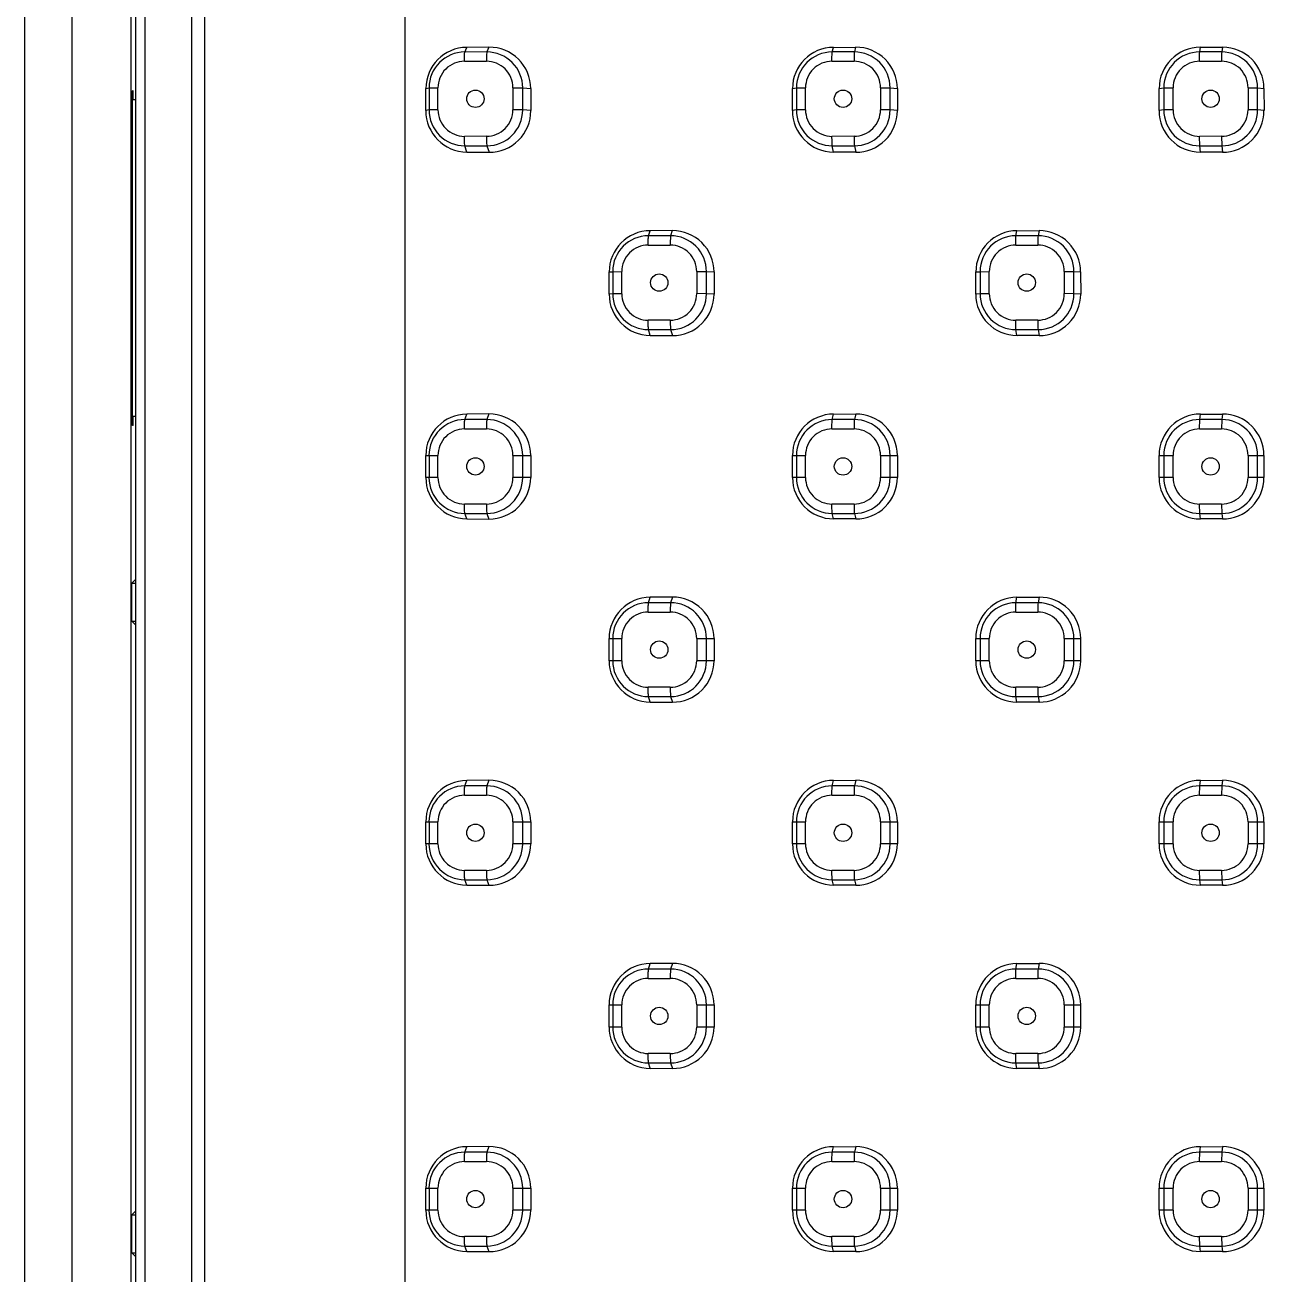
# Model space of a CAD drawing. Header units: inches. Extents: x -176 to 245, y -250 to 344.
# Drawn here: x -128.85 to -89.6, y 24.43 to 63.99 of the extents above; entities that cross this region are included whole.
import ezdxf

# ---------------------------------------------------------------- set-up
doc = ezdxf.new("R2010")
doc.units = ezdxf.units.IN
doc.header["$LTSCALE"] = 2.42
doc.header["$MEASUREMENT"] = 0
doc.layers.get('0').update_dxf_attribs({"linetype": 'CONTINUOUS'})

msp = doc.modelspace()

# ---------------------------------------------------------------- linework, layer by layer
at = {"color": 7, "linetype": 'Continuous'}
for p, q in [((-128.847, -21.396), (-128.847, 84.604)), ((-127.347, -21.396), (-127.347, 84.604)), ((-125.497, 84.604), (-125.497, -21.396)), ((-125.344, 84.604), (-125.344, -21.396)), ((-125.044, -21.396), (-125.044, 84.604)), ((-123.572, 84.604), (-123.572, -21.394)), ((-123.15, -21.394), (-123.15, 84.604)), ((-116.808, -21.338), (-116.808, 84.604)), ((-114.913, 63.129), (-114.851, 63.276)), ((-114.215, 63.13), (-114.913, 63.129)), ((-114.15, 63.281), (-114.851, 63.276)), ((-114.15, 63.281), (-114.215, 63.13)), ((-103.275, 63.13), (-103.233, 63.277)), ((-102.575, 63.13), (-103.275, 63.13)), ((-103.233, 63.277), (-102.533, 63.281)), ((-102.533, 63.281), (-102.575, 63.13)), ((-91.636, 63.13), (-91.615, 63.278)), ((-90.936, 63.13), (-91.636, 63.13)), ((-91.615, 63.278), (-90.915, 63.28)), ((-90.915, 63.28), (-90.936, 63.13)), ((-114.927, 62.837), (-114.228, 62.837)), ((-103.284, 62.837), (-102.584, 62.837)), ((-91.64, 62.837), (-90.941, 62.837)), ((-125.437, 51.304), (-125.437, 61.904)), ((-125.417, 61.904), (-125.437, 61.904)), ((-125.417, 61.622), (-125.417, 61.904)), ((-116.15, 61.272), (-116.149, 61.972)), ((-116.149, 61.972), (-116.048, 61.992)), ((-116.048, 61.992), (-115.765, 61.997)), ((-116.048, 61.992), (-116.048, 61.293)), ((-115.765, 61.297), (-115.765, 61.997)), ((-113.39, 61.999), (-113.39, 61.3)), ((-113.39, 61.999), (-113.08, 61.995)), ((-113.08, 61.295), (-113.08, 61.995)), ((-113.08, 61.995), (-112.825, 61.972)), ((-112.825, 61.972), (-112.823, 61.272)), ((-104.536, 61.272), (-104.534, 61.972)), ((-104.534, 61.972), (-104.41, 61.993)), ((-104.41, 61.993), (-104.41, 61.293)), ((-104.122, 61.298), (-104.122, 61.997)), ((-101.746, 61.999), (-101.746, 61.299)), ((-101.746, 61.999), (-101.44, 61.994)), ((-101.44, 61.295), (-101.44, 61.994)), ((-101.44, 61.994), (-101.213, 61.972)), ((-101.213, 61.972), (-101.211, 61.272)), ((-92.922, 61.272), (-92.92, 61.972)), ((-92.92, 61.972), (-92.772, 61.993)), ((-92.772, 61.993), (-92.772, 61.294)), ((-92.479, 61.298), (-92.479, 61.998)), ((-90.102, 61.998), (-90.102, 61.299)), ((-90.102, 61.998), (-89.8, 61.994)), ((-89.8, 61.295), (-89.8, 61.994)), ((-89.8, 61.994), (-89.6, 61.972)), ((-89.6, 61.972), (-89.598, 61.272)), ((-125.437, 61.622), (-125.344, 61.622)), ((-116.048, 61.293), (-116.15, 61.272)), ((-115.765, 61.297), (-116.048, 61.293)), ((-113.08, 61.295), (-113.39, 61.3)), ((-112.823, 61.272), (-113.08, 61.295)), ((-104.41, 61.293), (-104.536, 61.272)), ((-101.44, 61.295), (-101.746, 61.299)), ((-101.211, 61.272), (-101.44, 61.295)), ((-92.772, 61.294), (-92.922, 61.272)), ((-89.8, 61.295), (-90.102, 61.299)), ((-89.598, 61.272), (-89.8, 61.295)), ((-114.228, 60.46), (-114.927, 60.459)), ((-114.848, 59.96), (-114.913, 60.158)), ((-114.913, 60.158), (-114.215, 60.158)), ((-114.215, 60.158), (-114.147, 59.955)), ((-102.584, 60.46), (-103.284, 60.459)), ((-103.231, 59.959), (-103.275, 60.158)), ((-103.275, 60.158), (-102.575, 60.158)), ((-102.575, 60.158), (-102.531, 59.956)), ((-90.941, 60.46), (-91.64, 60.459)), ((-91.636, 60.158), (-91.64, 60.459)), ((-91.614, 59.958), (-91.636, 60.158)), ((-91.636, 60.158), (-90.936, 60.158)), ((-90.941, 60.46), (-90.936, 60.158)), ((-90.936, 60.158), (-90.914, 59.956)), ((-114.848, 59.96), (-114.147, 59.955)), ((-102.531, 59.956), (-103.231, 59.959)), ((-90.914, 59.956), (-91.614, 59.958)), ((-109.094, 57.31), (-109.041, 57.47)), ((-108.341, 57.474), (-109.041, 57.47)), ((-108.341, 57.474), (-108.395, 57.31)), ((-97.455, 57.31), (-97.423, 57.471)), ((-97.423, 57.471), (-96.723, 57.473)), ((-96.723, 57.473), (-96.756, 57.31)), ((-109.105, 57.015), (-108.406, 57.015)), ((-108.395, 57.31), (-109.094, 57.31)), ((-97.462, 57.015), (-96.763, 57.015)), ((-96.756, 57.31), (-97.455, 57.31)), ((-110.342, 56.163), (-110.229, 56.173)), ((-110.229, 56.173), (-109.944, 56.176)), ((-110.229, 56.173), (-110.229, 55.474)), ((-109.944, 55.476), (-109.944, 56.176)), ((-107.568, 56.177), (-107.568, 55.477)), ((-107.568, 56.177), (-107.26, 56.174)), ((-107.26, 55.475), (-107.26, 56.174)), ((-107.26, 56.174), (-107.019, 56.163)), ((-98.728, 56.163), (-98.591, 56.173)), ((-98.591, 56.173), (-98.301, 56.176)), ((-98.591, 56.173), (-98.591, 55.474)), ((-98.301, 55.476), (-98.301, 56.176)), ((-95.924, 56.176), (-95.924, 55.477)), ((-95.924, 56.176), (-95.62, 56.174)), ((-95.62, 55.475), (-95.62, 56.174)), ((-95.62, 56.174), (-95.406, 56.163)), ((-110.343, 55.463), (-110.342, 56.163)), ((-107.019, 56.163), (-107.018, 55.463)), ((-98.728, 55.463), (-98.728, 56.163)), ((-95.406, 56.163), (-95.405, 55.463)), ((-110.229, 55.474), (-110.343, 55.463)), ((-109.944, 55.476), (-110.229, 55.474)), ((-107.26, 55.475), (-107.568, 55.477)), ((-107.018, 55.463), (-107.26, 55.475)), ((-98.591, 55.474), (-98.728, 55.463)), ((-98.301, 55.476), (-98.591, 55.474)), ((-95.62, 55.475), (-95.924, 55.477)), ((-95.405, 55.463), (-95.62, 55.475)), ((-108.406, 54.637), (-109.105, 54.637)), ((-96.763, 54.637), (-97.462, 54.637)), ((-109.04, 54.153), (-109.094, 54.338)), ((-109.094, 54.338), (-108.395, 54.338)), ((-108.395, 54.338), (-108.34, 54.148)), ((-97.423, 54.152), (-97.455, 54.338)), ((-97.455, 54.338), (-96.756, 54.338)), ((-96.756, 54.338), (-96.723, 54.149)), ((-109.04, 54.153), (-108.34, 54.148)), ((-96.723, 54.149), (-97.423, 54.152)), ((-125.344, 51.587), (-125.437, 51.587)), ((-125.417, 51.304), (-125.417, 51.587)), ((-114.913, 51.49), (-114.849, 51.662)), ((-114.215, 51.49), (-114.913, 51.49)), ((-114.149, 51.667), (-114.849, 51.662)), ((-114.149, 51.667), (-114.215, 51.49)), ((-103.275, 51.49), (-103.232, 51.663)), ((-102.575, 51.49), (-103.275, 51.49)), ((-103.232, 51.663), (-102.532, 51.667)), ((-102.532, 51.667), (-102.575, 51.49)), ((-91.64, 51.193), (-91.636, 51.49)), ((-91.636, 51.49), (-91.614, 51.664)), ((-90.936, 51.49), (-91.636, 51.49)), ((-91.614, 51.664), (-90.914, 51.666)), ((-90.936, 51.49), (-90.941, 51.193)), ((-90.914, 51.666), (-90.936, 51.49)), ((-125.417, 51.304), (-125.437, 51.304)), ((-114.927, 51.193), (-114.228, 51.193)), ((-103.284, 51.193), (-102.584, 51.193)), ((-91.64, 51.193), (-90.941, 51.193)), ((-116.15, 49.654), (-116.15, 50.354)), ((-116.15, 50.354), (-115.765, 50.354)), ((-116.048, 50.354), (-116.048, 49.654)), ((-115.765, 49.654), (-115.765, 50.354)), ((-113.39, 50.354), (-113.39, 49.654)), ((-113.39, 50.354), (-112.824, 50.354)), ((-113.08, 49.654), (-113.08, 50.354)), ((-112.824, 50.354), (-112.824, 49.654)), ((-104.535, 49.654), (-104.535, 50.354)), ((-104.535, 50.354), (-104.122, 50.354)), ((-104.41, 50.354), (-104.41, 49.654)), ((-104.122, 49.654), (-104.122, 50.354)), ((-101.746, 50.354), (-101.746, 49.654)), ((-101.746, 50.354), (-101.212, 50.354)), ((-101.44, 49.654), (-101.44, 50.354)), ((-101.212, 50.354), (-101.212, 49.654)), ((-92.921, 49.654), (-92.921, 50.354)), ((-92.921, 50.354), (-92.479, 50.354)), ((-92.772, 50.354), (-92.772, 49.654)), ((-92.479, 49.654), (-92.479, 50.354)), ((-90.102, 50.354), (-90.102, 49.654)), ((-90.102, 50.354), (-89.599, 50.354)), ((-89.8, 49.654), (-89.8, 50.354)), ((-89.599, 50.354), (-89.599, 49.654)), ((-115.765, 49.654), (-116.15, 49.654)), ((-112.824, 49.654), (-113.39, 49.654)), ((-104.122, 49.654), (-104.535, 49.654)), ((-101.212, 49.654), (-101.746, 49.654)), ((-92.479, 49.654), (-92.921, 49.654)), ((-89.599, 49.654), (-90.102, 49.654)), ((-114.228, 48.815), (-114.927, 48.815)), ((-102.584, 48.815), (-103.284, 48.815)), ((-90.941, 48.815), (-91.64, 48.815)), ((-91.636, 48.518), (-91.64, 48.815)), ((-90.941, 48.815), (-90.936, 48.518)), ((-114.849, 48.346), (-114.913, 48.518)), ((-114.913, 48.518), (-114.215, 48.518)), ((-114.849, 48.346), (-114.149, 48.341)), ((-114.215, 48.518), (-114.149, 48.341)), ((-103.232, 48.345), (-103.275, 48.518)), ((-103.275, 48.518), (-102.575, 48.518)), ((-102.532, 48.342), (-103.232, 48.345)), ((-102.575, 48.518), (-102.532, 48.342)), ((-91.614, 48.345), (-91.636, 48.518)), ((-91.636, 48.518), (-90.936, 48.518)), ((-90.914, 48.343), (-91.614, 48.345)), ((-90.936, 48.518), (-90.914, 48.343)), ((-125.461, 46.304), (-125.344, 46.421)), ((-125.461, 45.104), (-125.461, 46.304)), ((-125.461, 46.304), (-125.344, 46.304)), ((-109.094, 45.69), (-109.041, 45.863)), ((-108.395, 45.69), (-109.094, 45.69)), ((-108.34, 45.867), (-109.041, 45.863)), ((-108.34, 45.867), (-108.395, 45.69)), ((-97.455, 45.69), (-97.423, 45.864)), ((-96.756, 45.69), (-97.455, 45.69)), ((-97.423, 45.864), (-96.723, 45.866)), ((-96.723, 45.866), (-96.756, 45.69)), ((-125.461, 45.104), (-125.344, 44.987)), ((-125.461, 45.104), (-125.344, 45.104)), ((-109.105, 45.393), (-108.406, 45.393)), ((-97.462, 45.393), (-96.763, 45.393)), ((-110.342, 43.854), (-110.342, 44.554)), ((-110.342, 44.554), (-109.944, 44.554)), ((-110.229, 44.554), (-110.229, 43.854)), ((-109.944, 43.854), (-109.944, 44.554)), ((-107.568, 44.554), (-107.568, 43.854)), ((-107.568, 44.554), (-107.018, 44.554)), ((-107.26, 43.854), (-107.26, 44.554)), ((-107.018, 44.554), (-107.018, 43.854)), ((-98.728, 43.854), (-98.728, 44.554)), ((-98.728, 44.554), (-98.301, 44.554)), ((-98.591, 44.554), (-98.591, 43.854)), ((-98.301, 43.854), (-98.301, 44.554)), ((-95.924, 44.554), (-95.924, 43.854)), ((-95.924, 44.554), (-95.406, 44.554)), ((-95.62, 43.854), (-95.62, 44.554)), ((-95.406, 44.554), (-95.406, 43.854)), ((-109.944, 43.854), (-110.342, 43.854)), ((-107.018, 43.854), (-107.568, 43.854)), ((-98.301, 43.854), (-98.728, 43.854)), ((-95.406, 43.854), (-95.924, 43.854)), ((-108.406, 43.015), (-109.105, 43.015)), ((-109.041, 42.546), (-109.094, 42.718)), ((-109.094, 42.718), (-108.395, 42.718)), ((-108.395, 42.718), (-108.34, 42.542)), ((-96.763, 43.015), (-97.462, 43.015)), ((-97.423, 42.545), (-97.455, 42.718)), ((-97.455, 42.718), (-96.756, 42.718)), ((-96.756, 42.718), (-96.723, 42.542)), ((-109.041, 42.546), (-108.34, 42.542)), ((-96.723, 42.542), (-97.423, 42.545)), ((-114.913, 39.89), (-114.849, 40.062)), ((-114.149, 40.067), (-114.849, 40.062)), ((-114.149, 40.067), (-114.215, 39.89)), ((-103.275, 39.89), (-103.232, 40.063)), ((-103.232, 40.063), (-102.532, 40.067)), ((-102.532, 40.067), (-102.575, 39.89)), ((-91.636, 39.89), (-91.614, 40.064)), ((-91.614, 40.064), (-90.914, 40.066)), ((-90.914, 40.066), (-90.936, 39.89)), ((-114.927, 39.593), (-114.228, 39.593)), ((-114.215, 39.89), (-114.913, 39.89)), ((-103.284, 39.593), (-102.584, 39.593)), ((-102.575, 39.89), (-103.275, 39.89)), ((-91.64, 39.593), (-91.636, 39.89)), ((-91.64, 39.593), (-90.941, 39.593)), ((-90.936, 39.89), (-91.636, 39.89)), ((-90.936, 39.89), (-90.941, 39.593)), ((-116.15, 38.054), (-116.15, 38.754)), ((-116.15, 38.754), (-115.765, 38.754)), ((-116.048, 38.754), (-116.048, 38.054)), ((-115.765, 38.054), (-115.765, 38.754)), ((-113.39, 38.754), (-113.39, 38.054)), ((-113.39, 38.754), (-112.824, 38.754)), ((-113.08, 38.054), (-113.08, 38.754)), ((-112.824, 38.754), (-112.824, 38.054)), ((-104.535, 38.054), (-104.535, 38.754)), ((-104.535, 38.754), (-104.122, 38.754)), ((-104.41, 38.754), (-104.41, 38.054)), ((-104.122, 38.054), (-104.122, 38.754)), ((-101.746, 38.754), (-101.746, 38.054)), ((-101.746, 38.754), (-101.212, 38.754)), ((-101.44, 38.054), (-101.44, 38.754)), ((-101.212, 38.754), (-101.212, 38.054)), ((-92.921, 38.054), (-92.921, 38.754)), ((-92.921, 38.754), (-92.479, 38.754)), ((-92.772, 38.754), (-92.772, 38.054)), ((-92.479, 38.054), (-92.479, 38.754)), ((-90.102, 38.754), (-90.102, 38.054)), ((-90.102, 38.754), (-89.599, 38.754)), ((-89.8, 38.054), (-89.8, 38.754)), ((-89.599, 38.754), (-89.599, 38.054)), ((-115.765, 38.054), (-116.15, 38.054)), ((-112.824, 38.054), (-113.39, 38.054)), ((-104.122, 38.054), (-104.535, 38.054)), ((-101.212, 38.054), (-101.746, 38.054)), ((-92.479, 38.054), (-92.921, 38.054)), ((-89.599, 38.054), (-90.102, 38.054)), ((-114.228, 37.215), (-114.927, 37.215)), ((-102.584, 37.215), (-103.284, 37.215)), ((-90.941, 37.215), (-91.64, 37.215)), ((-91.636, 36.918), (-91.64, 37.215)), ((-90.941, 37.215), (-90.936, 36.918)), ((-114.849, 36.746), (-114.913, 36.918)), ((-114.913, 36.918), (-114.215, 36.918)), ((-114.215, 36.918), (-114.149, 36.741)), ((-103.232, 36.745), (-103.275, 36.918)), ((-103.275, 36.918), (-102.575, 36.918)), ((-102.575, 36.918), (-102.532, 36.742)), ((-91.614, 36.745), (-91.636, 36.918)), ((-91.636, 36.918), (-90.936, 36.918)), ((-90.936, 36.918), (-90.914, 36.743)), ((-114.849, 36.746), (-114.149, 36.741)), ((-102.532, 36.742), (-103.232, 36.745)), ((-90.914, 36.743), (-91.614, 36.745)), ((-109.094, 34.09), (-109.041, 34.263)), ((-108.395, 34.09), (-109.094, 34.09)), ((-108.34, 34.267), (-109.041, 34.263)), ((-108.34, 34.267), (-108.395, 34.09)), ((-97.455, 34.09), (-97.423, 34.264)), ((-96.756, 34.09), (-97.455, 34.09)), ((-97.423, 34.264), (-96.723, 34.266)), ((-96.723, 34.266), (-96.756, 34.09)), ((-109.105, 33.793), (-108.406, 33.793)), ((-97.462, 33.793), (-96.763, 33.793)), ((-110.342, 32.254), (-110.342, 32.954)), ((-110.342, 32.954), (-109.944, 32.954)), ((-110.229, 32.954), (-110.229, 32.254)), ((-109.944, 32.254), (-109.944, 32.954)), ((-107.568, 32.954), (-107.568, 32.254)), ((-107.568, 32.954), (-107.018, 32.954)), ((-107.26, 32.254), (-107.26, 32.954)), ((-107.018, 32.954), (-107.018, 32.254)), ((-98.728, 32.254), (-98.728, 32.954)), ((-98.728, 32.954), (-98.301, 32.954)), ((-98.591, 32.954), (-98.591, 32.254)), ((-98.301, 32.254), (-98.301, 32.954)), ((-95.924, 32.954), (-95.924, 32.254)), ((-95.924, 32.954), (-95.406, 32.954)), ((-95.62, 32.254), (-95.62, 32.954)), ((-95.406, 32.954), (-95.406, 32.254)), ((-109.944, 32.254), (-110.342, 32.254)), ((-107.018, 32.254), (-107.568, 32.254)), ((-98.301, 32.254), (-98.728, 32.254)), ((-95.406, 32.254), (-95.924, 32.254)), ((-108.406, 31.415), (-109.105, 31.415)), ((-96.763, 31.415), (-97.462, 31.415)), ((-109.041, 30.946), (-109.094, 31.118)), ((-109.094, 31.118), (-108.395, 31.118)), ((-109.041, 30.946), (-108.34, 30.942)), ((-108.395, 31.118), (-108.34, 30.942)), ((-97.423, 30.945), (-97.455, 31.118)), ((-97.455, 31.118), (-96.756, 31.118)), ((-96.723, 30.942), (-97.423, 30.945)), ((-96.756, 31.118), (-96.723, 30.942)), ((-114.913, 28.29), (-114.849, 28.462)), ((-114.215, 28.29), (-114.913, 28.29)), ((-114.149, 28.467), (-114.849, 28.462)), ((-114.149, 28.467), (-114.215, 28.29)), ((-103.275, 28.29), (-103.232, 28.463)), ((-102.575, 28.29), (-103.275, 28.29)), ((-103.232, 28.463), (-102.532, 28.467)), ((-102.532, 28.467), (-102.575, 28.29)), ((-91.64, 27.993), (-91.636, 28.29)), ((-91.636, 28.29), (-91.614, 28.464)), ((-90.936, 28.29), (-91.636, 28.29)), ((-91.614, 28.464), (-90.914, 28.466)), ((-90.936, 28.29), (-90.941, 27.993)), ((-90.914, 28.466), (-90.936, 28.29)), ((-114.927, 27.993), (-114.228, 27.993)), ((-103.284, 27.993), (-102.584, 27.993)), ((-91.64, 27.993), (-90.941, 27.993)), ((-116.15, 26.454), (-116.15, 27.154)), ((-116.15, 27.154), (-115.765, 27.154)), ((-116.048, 27.154), (-116.048, 26.454)), ((-115.765, 26.454), (-115.765, 27.154)), ((-113.39, 27.154), (-113.39, 26.454)), ((-113.39, 27.154), (-112.824, 27.154)), ((-113.08, 26.454), (-113.08, 27.154)), ((-112.824, 27.154), (-112.824, 26.454)), ((-104.535, 26.454), (-104.535, 27.154)), ((-104.535, 27.154), (-104.122, 27.154)), ((-104.41, 27.154), (-104.41, 26.454)), ((-104.122, 26.454), (-104.122, 27.154)), ((-101.746, 27.154), (-101.746, 26.454)), ((-101.746, 27.154), (-101.212, 27.154)), ((-101.44, 26.454), (-101.44, 27.154)), ((-101.212, 27.154), (-101.212, 26.454)), ((-92.921, 26.454), (-92.921, 27.154)), ((-92.921, 27.154), (-92.479, 27.154)), ((-92.772, 27.154), (-92.772, 26.454)), ((-92.479, 26.454), (-92.479, 27.154)), ((-90.102, 27.154), (-90.102, 26.454)), ((-90.102, 27.154), (-89.599, 27.154)), ((-89.8, 26.454), (-89.8, 27.154)), ((-89.599, 27.154), (-89.599, 26.454)), ((-125.461, 26.304), (-125.344, 26.421)), ((-125.461, 25.104), (-125.461, 26.304)), ((-125.461, 26.304), (-125.344, 26.304)), ((-115.765, 26.454), (-116.15, 26.454)), ((-112.824, 26.454), (-113.39, 26.454)), ((-104.122, 26.454), (-104.535, 26.454)), ((-101.212, 26.454), (-101.746, 26.454)), ((-92.479, 26.454), (-92.921, 26.454)), ((-89.599, 26.454), (-90.102, 26.454)), ((-114.228, 25.615), (-114.927, 25.615)), ((-114.849, 25.146), (-114.913, 25.318)), ((-114.913, 25.318), (-114.215, 25.318)), ((-114.215, 25.318), (-114.149, 25.141)), ((-102.584, 25.615), (-103.284, 25.615)), ((-103.232, 25.145), (-103.275, 25.318)), ((-103.275, 25.318), (-102.575, 25.318)), ((-102.575, 25.318), (-102.532, 25.142)), ((-90.941, 25.615), (-91.64, 25.615)), ((-91.636, 25.318), (-91.64, 25.615)), ((-91.614, 25.145), (-91.636, 25.318)), ((-91.636, 25.318), (-90.936, 25.318)), ((-90.941, 25.615), (-90.936, 25.318)), ((-90.936, 25.318), (-90.914, 25.143)), ((-125.461, 25.104), (-125.344, 24.987)), ((-125.461, 25.104), (-125.344, 25.104)), ((-114.849, 25.146), (-114.149, 25.141)), ((-102.532, 25.142), (-103.232, 25.145)), ((-90.914, 25.143), (-91.614, 25.145))]:
    msp.add_line(p, q, dxfattribs=at)
for centre in [(-102.934, 61.648), (-91.29, 61.648), (-108.756, 55.826), (-97.112, 55.826), (-114.578, 50.005), (-102.934, 50.004), (-91.29, 50.004), (-108.756, 44.204), (-97.112, 44.204), (-114.578, 38.405), (-102.934, 38.404), (-91.29, 38.404), (-108.756, 32.604), (-97.112, 32.604), (-114.578, 26.805), (-102.934, 26.804), (-91.29, 26.804)]:
    msp.add_circle(centre, 0.275, dxfattribs=at)
for centre, radius, start, end in [((-114.911, 61.993), 1.137, 90.1026, 180.0244), ((-114.214, 61.996), 1.134, 359.9561, 90.0215), ((-103.273, 61.993), 1.137, 90.0585, 180.0044), ((-102.575, 61.995), 1.135, 359.9827, 90.0242), ((-91.635, 61.993), 1.137, 90.0238, 179.9936), ((-90.936, 61.994), 1.136, 360, 90.0175), ((-114.914, 61.292), 1.134, 179.9561, 270.0215), ((-114.217, 61.295), 1.137, 270.1026, 0.0244), ((-103.275, 61.293), 1.135, 179.9827, 270.0242), ((-102.577, 61.295), 1.137, 270.0585, 0.0044), ((-91.636, 61.294), 1.136, 180, 270.0175), ((-90.937, 61.295), 1.137, 270.0238, 359.9936), ((-109.093, 56.174), 1.136, 90.057, 180.0208), ((-108.395, 56.175), 1.135, 359.9711, 89.9947), ((-97.455, 56.174), 1.136, 90.028, 180.0037), ((-96.756, 56.174), 1.136, 359.9914, 90.003), ((-109.094, 55.473), 1.135, 179.9711, 269.9947), ((-108.396, 55.474), 1.136, 270.057, 0.0208), ((-97.455, 55.474), 1.136, 179.9914, 270.003), ((-96.756, 55.475), 1.136, 270.028, 0.0037), ((-114.913, 50.355), 1.136, 90.0452, 180.0388), ((-114.216, 50.355), 1.136, 359.9612, 89.9548), ((-103.274, 50.354), 1.136, 90.0219, 180.0155), ((-102.576, 50.354), 1.136, 359.9845, 89.9781), ((-91.636, 50.354), 1.136, 90.0078, 180.0015), ((-90.936, 50.354), 1.136, 359.9985, 89.9921), ((-114.913, 49.654), 1.136, 179.9612, 269.9548), ((-114.216, 49.654), 1.136, 270.0452, 0.0388), ((-103.274, 49.654), 1.136, 179.9845, 269.9781), ((-102.576, 49.654), 1.136, 270.0219, 0.0155), ((-91.636, 49.654), 1.136, 179.9985, 269.9922), ((-90.936, 49.654), 1.136, 270.0079, 0.0015), ((-109.093, 44.555), 1.136, 90.0324, 180.026), ((-108.396, 44.555), 1.136, 359.974, 89.9676), ((-97.455, 44.554), 1.136, 90.0137, 180.0073), ((-96.756, 44.554), 1.136, 359.9927, 89.9863), ((-109.093, 43.854), 1.136, 179.974, 269.9676), ((-108.396, 43.854), 1.136, 270.0324, 0.026), ((-97.455, 43.854), 1.136, 179.9927, 269.9863), ((-96.756, 43.854), 1.136, 270.0137, 0.0073), ((-114.913, 38.755), 1.136, 90.0452, 180.0388), ((-114.216, 38.755), 1.136, 359.9612, 89.9548), ((-103.274, 38.754), 1.136, 90.0219, 180.0155), ((-102.576, 38.754), 1.136, 359.9845, 89.9781), ((-91.636, 38.754), 1.136, 90.0078, 180.0015), ((-90.936, 38.754), 1.136, 359.9985, 89.9921), ((-114.913, 38.054), 1.136, 179.9612, 269.9548), ((-114.216, 38.054), 1.136, 270.0452, 0.0388), ((-103.274, 38.054), 1.136, 179.9845, 269.9781), ((-102.576, 38.054), 1.136, 270.0219, 0.0155), ((-91.636, 38.054), 1.136, 179.9985, 269.9922), ((-90.936, 38.054), 1.136, 270.0079, 0.0015), ((-109.093, 32.955), 1.136, 90.0324, 180.026), ((-108.396, 32.955), 1.136, 359.974, 89.9676), ((-97.455, 32.954), 1.136, 90.0137, 180.0073), ((-96.756, 32.954), 1.136, 359.9927, 89.9863), ((-109.093, 32.254), 1.136, 179.974, 269.9676), ((-108.396, 32.254), 1.136, 270.0324, 0.026), ((-97.455, 32.254), 1.136, 179.9927, 269.9863), ((-96.756, 32.254), 1.136, 270.0137, 0.0073), ((-114.913, 27.155), 1.136, 90.0452, 180.0388), ((-114.216, 27.155), 1.136, 359.9612, 89.9548), ((-103.274, 27.154), 1.136, 90.0219, 180.0155), ((-102.576, 27.154), 1.136, 359.9845, 89.9781), ((-91.636, 27.154), 1.136, 90.0078, 180.0015), ((-90.936, 27.154), 1.136, 359.9985, 89.9921), ((-114.913, 26.454), 1.136, 179.9612, 269.9548), ((-114.216, 26.454), 1.136, 270.0452, 0.0388), ((-103.274, 26.454), 1.136, 179.9845, 269.9781), ((-102.576, 26.454), 1.136, 270.0219, 0.0155), ((-91.636, 26.454), 1.136, 179.9985, 269.9922), ((-90.936, 26.454), 1.136, 270.0079, 0.0015)]:
    msp.add_arc(centre, radius, start, end, dxfattribs=at)
for centre, major_axis, ratio, start_param, end_param in [((-114.84, 61.969), (1.242, -0.414), 0.998447, 1.900071, 3.461063), ((-114.14, 61.969), (1.247, -0.415), 0.998447, 0.324384, 1.900071), ((-103.226, 61.969), (1.171, -0.585), 0.999224, 2.039468, 3.602913), ((-102.525, 61.969), (1.174, -0.587), 0.999224, 0.46623, 2.039468), ((-91.611, 61.969), (0.926, -0.926), 0.999689, 2.358721, 3.924616), ((-90.911, 61.969), (0.927, -0.927), 0.999689, 0.787931, 2.358721), ((-114.84, 61.269), (1.244, -0.414), 0.998447, -2.822122, -1.256253), ((-114.139, 61.269), (1.249, -0.416), 0.998447, -1.256253, 0.324384), ((-103.225, 61.269), (1.173, -0.586), 0.999224, -2.680272, -1.111941), ((-102.525, 61.269), (1.176, -0.588), 0.999224, -1.111941, 0.46623), ((-91.611, 61.269), (0.927, -0.927), 0.999689, -2.358569, -0.787778), ((-90.911, 61.269), (0.928, -0.928), 0.999689, -0.787778, 0.787931), ((-109.033, 56.161), (1.284, -0.257), 0.998991, 1.77439, 3.33783), ((-108.332, 56.161), (1.288, -0.257), 0.998991, 0.198693, 1.77439), ((-97.418, 56.161), (1.242, -0.414), 0.999612, 1.896267, 3.46216), ((-96.718, 56.161), (1.245, -0.415), 0.999612, 0.323022, 1.896267), ((-109.032, 55.462), (1.285, -0.257), 0.998991, -2.945355, -1.379475), ((-108.332, 55.462), (1.289, -0.258), 0.998991, -1.379475, 0.198693), ((-97.418, 55.462), (1.243, -0.414), 0.999612, -2.821025, -1.252686), ((-96.718, 55.462), (1.246, -0.415), 0.999612, -1.252686, 0.323022), ((-114.84, 50.354), (1.31, 0), 0.998602, 1.578162, 3.141593), ((-114.139, 50.354), (1.315, 0), 0.998602, 0, 1.578162), ((-103.225, 50.354), (1.31, 0), 0.999379, 1.575704, 3.141593), ((-102.525, 50.354), (1.313, 0), 0.999379, 0, 1.575704), ((-91.611, 50.354), (1.31, 0), 0.999845, 1.573249, 3.141593), ((-90.911, 50.354), (1.312, 0), 0.999845, 0, 1.573249), ((-114.84, 49.654), (1.31, 0), 0.998602, 3.141593, 4.705023), ((-114.139, 49.654), (1.315, 0), 0.998602, -1.578162, 0), ((-103.225, 49.654), (1.31, 0), 0.999379, -3.141593, -1.575704), ((-102.525, 49.654), (1.313, 0), 0.999379, -1.575704, 0), ((-91.611, 49.654), (1.31, 0), 0.999845, -3.141593, -1.573249), ((-90.911, 49.654), (1.312, 0), 0.999845, -1.573249, 0), ((-109.033, 44.554), (1.31, 0), 0.999029, 1.576933, 3.141593), ((-108.332, 44.554), (1.314, 0), 0.999029, 0, 1.576933), ((-97.418, 44.554), (1.31, 0), 0.999651, 1.574477, 3.141593), ((-96.718, 44.554), (1.313, 0), 0.999651, 0, 1.574477), ((-109.033, 43.854), (1.31, 0), 0.999029, 3.141593, 4.706253), ((-108.332, 43.854), (1.314, 0), 0.999029, -1.576933, 0), ((-97.418, 43.854), (1.31, 0), 0.999651, -3.141593, -1.574477), ((-96.718, 43.854), (1.313, 0), 0.999651, -1.574477, 0), ((-114.84, 38.754), (1.31, 0), 0.998602, 1.578162, 3.141593), ((-114.139, 38.754), (1.315, 0), 0.998602, 0, 1.578162), ((-103.225, 38.754), (1.31, 0), 0.999379, 1.575704, 3.141593), ((-102.525, 38.754), (1.313, 0), 0.999379, 0, 1.575704), ((-91.611, 38.754), (1.31, 0), 0.999845, 1.573249, 3.141593), ((-90.911, 38.754), (1.312, 0), 0.999845, 0, 1.573249), ((-114.84, 38.054), (1.31, 0), 0.998602, -3.141593, -1.578162), ((-114.139, 38.054), (1.315, 0), 0.998602, -1.578162, 0), ((-103.225, 38.054), (1.31, 0), 0.999379, -3.141593, -1.575704), ((-102.525, 38.054), (1.313, 0), 0.999379, -1.575704, 0), ((-91.611, 38.054), (1.31, 0), 0.999845, -3.141593, -1.573249), ((-90.911, 38.054), (1.312, 0), 0.999845, -1.573249, 0), ((-109.033, 32.954), (1.31, 0), 0.999029, 1.576933, 3.141593), ((-108.332, 32.954), (1.314, 0), 0.999029, 0, 1.576933), ((-97.418, 32.954), (1.31, 0), 0.999651, 1.574477, 3.141593), ((-96.718, 32.954), (1.313, 0), 0.999651, 0, 1.574477), ((-109.033, 32.254), (1.31, 0), 0.999029, 3.141593, 4.706253), ((-108.332, 32.254), (1.314, 0), 0.999029, -1.576933, 0), ((-97.418, 32.254), (1.31, 0), 0.999651, -3.141593, -1.574477), ((-96.718, 32.254), (1.313, 0), 0.999651, -1.574477, 0), ((-114.84, 27.154), (1.31, 0), 0.998602, 1.578162, 3.141593), ((-114.139, 27.154), (1.315, 0), 0.998602, 0, 1.578162), ((-103.225, 27.154), (1.31, 0), 0.999379, 1.575704, 3.141593), ((-102.525, 27.154), (1.313, 0), 0.999379, 0, 1.575704), ((-91.611, 27.154), (1.31, 0), 0.999845, 1.573249, 3.141593), ((-90.911, 27.154), (1.312, 0), 0.999845, 0, 1.573249), ((-114.84, 26.454), (1.31, 0), 0.998602, 3.141593, 4.705023), ((-114.139, 26.454), (1.315, 0), 0.998602, -1.578162, 0), ((-103.225, 26.454), (1.31, 0), 0.999379, -3.141593, -1.575704), ((-102.525, 26.454), (1.313, 0), 0.999379, -1.575704, 0), ((-91.611, 26.454), (1.31, 0), 0.999845, -3.141593, -1.573249), ((-90.911, 26.454), (1.312, 0), 0.999845, -1.573249, 0)]:
    msp.add_ellipse(centre, major_axis=major_axis, ratio=ratio, start_param=start_param, end_param=end_param, dxfattribs=at)
for points, knots in [([(-114.927, 62.837), (-114.927, 62.872), (-114.926, 62.937), (-114.924, 63.024), (-114.919, 63.086), (-114.918, 63.12), (-114.913, 63.129)], [0, 0, 0, 0, 0.356816, 0.667102, 0.890418, 1, 1, 1, 1]), ([(-114.215, 63.13), (-114.219, 63.12), (-114.22, 63.087), (-114.226, 63.025), (-114.228, 62.937), (-114.228, 62.872), (-114.228, 62.837)], [0, 0, 0, 0, 0.109465, 0.332759, 0.643135, 1, 1, 1, 1]), ([(-103.284, 62.837), (-103.284, 62.902), (-103.284, 62.989), (-103.278, 63.086), (-103.278, 63.119), (-103.275, 63.13)], [0, 0, 0, 0, 0.667809, 0.89112, 1, 1, 1, 1]), ([(-102.575, 63.13), (-102.578, 63.12), (-102.579, 63.087), (-102.585, 62.99), (-102.584, 62.903), (-102.584, 62.837)], [0, 0, 0, 0, 0.108763, 0.332052, 1, 1, 1, 1]), ([(-91.64, 62.837), (-91.64, 62.902), (-91.637, 63), (-91.64, 63.098), (-91.636, 63.13)], [0, 0, 0, 0, 0.668271, 1, 1, 1, 1]), ([(-90.936, 63.13), (-90.941, 63.098), (-90.938, 63), (-90.941, 62.903), (-90.941, 62.837)], [0, 0, 0, 0, 0.331589, 1, 1, 1, 1]), ([(-114.927, 62.837), (-115.141, 62.837), (-115.586, 62.657), (-115.765, 62.211), (-115.765, 61.997)], [0, 0, 0, 0, 0.499785, 1, 1, 1, 1]), ([(-113.39, 61.999), (-113.39, 62.213), (-113.569, 62.659), (-114.015, 62.838), (-114.228, 62.837)], [0, 0, 0, 0, 0.500216, 1, 1, 1, 1]), ([(-103.284, 62.837), (-103.498, 62.837), (-103.943, 62.657), (-104.122, 62.211), (-104.122, 61.997)], [0, 0, 0, 0, 0.499919, 1, 1, 1, 1]), ([(-101.746, 61.999), (-101.746, 62.213), (-101.925, 62.659), (-102.371, 62.838), (-102.584, 62.837)], [0, 0, 0, 0, 0.500081, 1, 1, 1, 1]), ([(-91.64, 62.837), (-91.854, 62.837), (-92.3, 62.658), (-92.479, 62.212), (-92.479, 61.998)], [0, 0, 0, 0, 0.5, 1, 1, 1, 1]), ([(-90.102, 61.998), (-90.102, 62.213), (-90.281, 62.658), (-90.727, 62.837), (-90.941, 62.837)], [0, 0, 0, 0, 0.5, 1, 1, 1, 1]), ([(-114.852, 61.648), (-114.852, 61.718), (-114.793, 61.864), (-114.578, 61.953), (-114.362, 61.865), (-114.303, 61.719), (-114.303, 61.649)], [0, 0, 0, 0, 0.25024, 0.500142, 0.749887, 1, 1, 1, 1]), ([(-104.41, 61.993), (-104.379, 61.998), (-104.283, 61.994), (-104.187, 61.997), (-104.122, 61.997)], [0, 0, 0, 0, 0.325734, 1, 1, 1, 1]), ([(-92.772, 61.993), (-92.74, 61.998), (-92.642, 61.995), (-92.544, 61.998), (-92.479, 61.998)], [0, 0, 0, 0, 0.33173, 1, 1, 1, 1]), ([(-114.303, 61.649), (-114.303, 61.578), (-114.362, 61.432), (-114.578, 61.344), (-114.793, 61.432), (-114.852, 61.578), (-114.852, 61.648)], [0, 0, 0, 0, 0.25024, 0.500142, 0.749887, 1, 1, 1, 1]), ([(-115.765, 61.297), (-115.765, 61.084), (-115.586, 60.638), (-115.141, 60.459), (-114.927, 60.459)], [0, 0, 0, 0, 0.500216, 1, 1, 1, 1]), ([(-114.228, 60.46), (-114.014, 60.46), (-113.569, 60.64), (-113.39, 61.086), (-113.39, 61.3)], [0, 0, 0, 0, 0.499785, 1, 1, 1, 1]), ([(-104.122, 61.298), (-104.187, 61.298), (-104.283, 61.294), (-104.379, 61.298), (-104.41, 61.293)], [0, 0, 0, 0, 0.674406, 1, 1, 1, 1]), ([(-104.122, 61.298), (-104.122, 61.084), (-103.943, 60.638), (-103.498, 60.459), (-103.284, 60.459)], [0, 0, 0, 0, 0.500081, 1, 1, 1, 1]), ([(-102.584, 60.46), (-102.37, 60.46), (-101.925, 60.639), (-101.746, 61.085), (-101.746, 61.299)], [0, 0, 0, 0, 0.499919, 1, 1, 1, 1]), ([(-92.479, 61.298), (-92.544, 61.298), (-92.642, 61.295), (-92.74, 61.298), (-92.772, 61.294)], [0, 0, 0, 0, 0.668411, 1, 1, 1, 1]), ([(-92.479, 61.298), (-92.479, 61.084), (-92.3, 60.638), (-91.854, 60.459), (-91.64, 60.459)], [0, 0, 0, 0, 0.5, 1, 1, 1, 1]), ([(-90.941, 60.46), (-90.727, 60.46), (-90.281, 60.639), (-90.102, 61.085), (-90.102, 61.299)], [0, 0, 0, 0, 0.5, 1, 1, 1, 1]), ([(-114.913, 60.158), (-114.917, 60.169), (-114.919, 60.204), (-114.927, 60.304), (-114.927, 60.393), (-114.927, 60.459)], [0, 0, 0, 0, 0.117763, 0.34405, 1, 1, 1, 1]), ([(-114.228, 60.46), (-114.228, 60.394), (-114.228, 60.305), (-114.221, 60.205), (-114.219, 60.17), (-114.215, 60.158)], [0, 0, 0, 0, 0.655809, 0.882119, 1, 1, 1, 1]), ([(-103.275, 60.158), (-103.282, 60.191), (-103.279, 60.293), (-103.284, 60.393), (-103.284, 60.459)], [0, 0, 0, 0, 0.343348, 1, 1, 1, 1]), ([(-102.584, 60.46), (-102.584, 60.394), (-102.58, 60.294), (-102.583, 60.192), (-102.575, 60.158)], [0, 0, 0, 0, 0.65651, 1, 1, 1, 1]), ([(-109.105, 57.015), (-109.319, 57.015), (-109.765, 56.836), (-109.944, 56.39), (-109.944, 56.176)], [0, 0, 0, 0, 0.499839, 1, 1, 1, 1]), ([(-109.105, 57.015), (-109.105, 57.081), (-109.105, 57.168), (-109.099, 57.266), (-109.098, 57.3), (-109.094, 57.31)], [0, 0, 0, 0, 0.664587, 0.888667, 1, 1, 1, 1]), ([(-108.395, 57.31), (-108.399, 57.3), (-108.4, 57.266), (-108.406, 57.169), (-108.406, 57.081), (-108.406, 57.015)], [0, 0, 0, 0, 0.111215, 0.335273, 1, 1, 1, 1]), ([(-107.568, 56.177), (-107.568, 56.391), (-107.747, 56.836), (-108.192, 57.015), (-108.406, 57.015)], [0, 0, 0, 0, 0.500162, 1, 1, 1, 1]), ([(-97.462, 57.015), (-97.676, 57.015), (-98.122, 56.836), (-98.301, 56.39), (-98.301, 56.176)], [0, 0, 0, 0, 0.499946, 1, 1, 1, 1]), ([(-97.462, 57.015), (-97.462, 57.081), (-97.458, 57.178), (-97.462, 57.278), (-97.455, 57.31)], [0, 0, 0, 0, 0.6652, 1, 1, 1, 1]), ([(-96.756, 57.31), (-96.762, 57.278), (-96.759, 57.179), (-96.763, 57.081), (-96.763, 57.015)], [0, 0, 0, 0, 0.334659, 1, 1, 1, 1]), ([(-95.924, 56.176), (-95.924, 56.39), (-96.103, 56.836), (-96.549, 57.015), (-96.763, 57.015)], [0, 0, 0, 0, 0.500054, 1, 1, 1, 1]), ([(-109.944, 55.476), (-109.944, 55.262), (-109.765, 54.816), (-109.319, 54.637), (-109.105, 54.637)], [0, 0, 0, 0, 0.500162, 1, 1, 1, 1]), ([(-108.406, 54.637), (-108.192, 54.638), (-107.747, 54.817), (-107.568, 55.263), (-107.568, 55.477)], [0, 0, 0, 0, 0.499839, 1, 1, 1, 1]), ([(-98.301, 55.476), (-98.301, 55.262), (-98.122, 54.816), (-97.676, 54.637), (-97.462, 54.637)], [0, 0, 0, 0, 0.500054, 1, 1, 1, 1]), ([(-96.763, 54.637), (-96.549, 54.637), (-96.103, 54.817), (-95.924, 55.263), (-95.924, 55.477)], [0, 0, 0, 0, 0.499946, 1, 1, 1, 1]), ([(-109.094, 54.338), (-109.097, 54.349), (-109.099, 54.383), (-109.105, 54.483), (-109.105, 54.571), (-109.105, 54.637)], [0, 0, 0, 0, 0.11539, 0.340939, 1, 1, 1, 1]), ([(-108.406, 54.637), (-108.406, 54.572), (-108.406, 54.483), (-108.4, 54.384), (-108.398, 54.349), (-108.395, 54.338)], [0, 0, 0, 0, 0.65892, 0.884492, 1, 1, 1, 1]), ([(-97.455, 54.338), (-97.461, 54.371), (-97.459, 54.472), (-97.462, 54.571), (-97.462, 54.637)], [0, 0, 0, 0, 0.340373, 1, 1, 1, 1]), ([(-96.763, 54.637), (-96.763, 54.572), (-96.759, 54.472), (-96.762, 54.372), (-96.756, 54.338)], [0, 0, 0, 0, 0.659485, 1, 1, 1, 1]), ([(-114.927, 51.193), (-114.927, 51.259), (-114.927, 51.347), (-114.919, 51.446), (-114.917, 51.48), (-114.913, 51.49)], [0, 0, 0, 0, 0.661367, 0.886208, 1, 1, 1, 1]), ([(-114.215, 51.49), (-114.219, 51.48), (-114.221, 51.446), (-114.228, 51.347), (-114.228, 51.259), (-114.228, 51.193)], [0, 0, 0, 0, 0.113675, 0.338493, 1, 1, 1, 1]), ([(-103.284, 51.193), (-103.284, 51.259), (-103.284, 51.347), (-103.278, 51.446), (-103.277, 51.48), (-103.275, 51.49)], [0, 0, 0, 0, 0.662033, 0.886858, 1, 1, 1, 1]), ([(-102.575, 51.49), (-102.578, 51.48), (-102.579, 51.446), (-102.584, 51.347), (-102.584, 51.259), (-102.584, 51.193)], [0, 0, 0, 0, 0.113024, 0.337826, 1, 1, 1, 1]), ([(-114.927, 51.193), (-115.141, 51.193), (-115.586, 51.014), (-115.765, 50.568), (-115.765, 50.354)], [0, 0, 0, 0, 0.499758, 1, 1, 1, 1]), ([(-113.39, 50.354), (-113.39, 50.568), (-113.569, 51.014), (-114.014, 51.193), (-114.228, 51.193)], [0, 0, 0, 0, 0.500243, 1, 1, 1, 1]), ([(-103.284, 51.193), (-103.498, 51.193), (-103.943, 51.014), (-104.122, 50.568), (-104.122, 50.354)], [0, 0, 0, 0, 0.499892, 1, 1, 1, 1]), ([(-101.746, 50.354), (-101.746, 50.568), (-101.925, 51.014), (-102.37, 51.193), (-102.584, 51.193)], [0, 0, 0, 0, 0.500108, 1, 1, 1, 1]), ([(-91.64, 51.193), (-91.854, 51.193), (-92.3, 51.014), (-92.479, 50.568), (-92.479, 50.354)], [0, 0, 0, 0, 0.499973, 1, 1, 1, 1]), ([(-90.102, 50.354), (-90.102, 50.568), (-90.281, 51.014), (-90.727, 51.193), (-90.941, 51.193)], [0, 0, 0, 0, 0.500027, 1, 1, 1, 1]), ([(-115.765, 49.654), (-115.765, 49.44), (-115.586, 48.995), (-115.141, 48.815), (-114.927, 48.815)], [0, 0, 0, 0, 0.500243, 1, 1, 1, 1]), ([(-114.228, 48.815), (-114.014, 48.815), (-113.569, 48.995), (-113.39, 49.44), (-113.39, 49.654)], [0, 0, 0, 0, 0.499758, 1, 1, 1, 1]), ([(-104.122, 49.654), (-104.122, 49.44), (-103.943, 48.995), (-103.498, 48.815), (-103.284, 48.815)], [0, 0, 0, 0, 0.500108, 1, 1, 1, 1]), ([(-102.584, 48.815), (-102.37, 48.815), (-101.925, 48.995), (-101.746, 49.44), (-101.746, 49.654)], [0, 0, 0, 0, 0.499892, 1, 1, 1, 1]), ([(-92.479, 49.654), (-92.479, 49.44), (-92.3, 48.994), (-91.854, 48.815), (-91.64, 48.815)], [0, 0, 0, 0, 0.500027, 1, 1, 1, 1]), ([(-90.941, 48.815), (-90.727, 48.815), (-90.281, 48.994), (-90.102, 49.44), (-90.102, 49.654)], [0, 0, 0, 0, 0.499973, 1, 1, 1, 1]), ([(-114.913, 48.518), (-114.917, 48.529), (-114.919, 48.563), (-114.927, 48.661), (-114.927, 48.75), (-114.927, 48.815)], [0, 0, 0, 0, 0.113675, 0.338493, 1, 1, 1, 1]), ([(-114.228, 48.815), (-114.228, 48.75), (-114.228, 48.661), (-114.221, 48.563), (-114.219, 48.529), (-114.215, 48.518)], [0, 0, 0, 0, 0.661367, 0.886208, 1, 1, 1, 1]), ([(-103.275, 48.518), (-103.277, 48.529), (-103.278, 48.563), (-103.284, 48.662), (-103.284, 48.75), (-103.284, 48.815)], [0, 0, 0, 0, 0.113024, 0.337826, 1, 1, 1, 1]), ([(-102.584, 48.815), (-102.584, 48.75), (-102.584, 48.662), (-102.579, 48.563), (-102.578, 48.529), (-102.575, 48.518)], [0, 0, 0, 0, 0.662033, 0.886858, 1, 1, 1, 1]), ([(-109.105, 45.393), (-109.105, 45.459), (-109.105, 45.547), (-109.099, 45.646), (-109.097, 45.68), (-109.094, 45.69)], [0, 0, 0, 0, 0.661733, 0.886564, 1, 1, 1, 1]), ([(-108.395, 45.69), (-108.398, 45.68), (-108.4, 45.646), (-108.406, 45.547), (-108.406, 45.459), (-108.406, 45.393)], [0, 0, 0, 0, 0.113318, 0.338127, 1, 1, 1, 1]), ([(-97.462, 45.393), (-97.462, 45.459), (-97.458, 45.558), (-97.461, 45.658), (-97.455, 45.69)], [0, 0, 0, 0, 0.662321, 1, 1, 1, 1]), ([(-96.756, 45.69), (-96.762, 45.658), (-96.759, 45.558), (-96.763, 45.459), (-96.763, 45.393)], [0, 0, 0, 0, 0.337538, 1, 1, 1, 1]), ([(-109.105, 45.393), (-109.319, 45.393), (-109.765, 45.214), (-109.944, 44.768), (-109.944, 44.554)], [0, 0, 0, 0, 0.499832, 1, 1, 1, 1]), ([(-107.568, 44.554), (-107.568, 44.768), (-107.747, 45.214), (-108.192, 45.393), (-108.406, 45.393)], [0, 0, 0, 0, 0.500168, 1, 1, 1, 1]), ([(-97.462, 45.393), (-97.676, 45.393), (-98.122, 45.214), (-98.301, 44.768), (-98.301, 44.554)], [0, 0, 0, 0, 0.49994, 1, 1, 1, 1]), ([(-95.924, 44.554), (-95.924, 44.768), (-96.103, 45.214), (-96.549, 45.393), (-96.763, 45.393)], [0, 0, 0, 0, 0.500061, 1, 1, 1, 1]), ([(-109.944, 43.854), (-109.944, 43.64), (-109.765, 43.195), (-109.319, 43.015), (-109.105, 43.015)], [0, 0, 0, 0, 0.500168, 1, 1, 1, 1]), ([(-108.406, 43.015), (-108.192, 43.015), (-107.747, 43.195), (-107.568, 43.64), (-107.568, 43.854)], [0, 0, 0, 0, 0.499832, 1, 1, 1, 1]), ([(-98.301, 43.854), (-98.301, 43.64), (-98.122, 43.194), (-97.676, 43.015), (-97.462, 43.015)], [0, 0, 0, 0, 0.500061, 1, 1, 1, 1]), ([(-96.763, 43.015), (-96.549, 43.015), (-96.103, 43.194), (-95.924, 43.64), (-95.924, 43.854)], [0, 0, 0, 0, 0.49994, 1, 1, 1, 1]), ([(-109.094, 42.718), (-109.097, 42.729), (-109.099, 42.763), (-109.105, 42.861), (-109.105, 42.95), (-109.105, 43.015)], [0, 0, 0, 0, 0.113318, 0.338127, 1, 1, 1, 1]), ([(-108.406, 43.015), (-108.406, 42.95), (-108.406, 42.861), (-108.4, 42.763), (-108.398, 42.729), (-108.395, 42.718)], [0, 0, 0, 0, 0.661733, 0.886564, 1, 1, 1, 1]), ([(-97.455, 42.718), (-97.461, 42.751), (-97.458, 42.851), (-97.462, 42.95), (-97.462, 43.015)], [0, 0, 0, 0, 0.337538, 1, 1, 1, 1]), ([(-96.763, 43.015), (-96.763, 42.95), (-96.759, 42.851), (-96.762, 42.751), (-96.756, 42.718)], [0, 0, 0, 0, 0.662321, 1, 1, 1, 1]), ([(-114.927, 39.593), (-115.141, 39.593), (-115.586, 39.414), (-115.765, 38.968), (-115.765, 38.754)], [0, 0, 0, 0, 0.499758, 1, 1, 1, 1]), ([(-114.927, 39.593), (-114.927, 39.659), (-114.927, 39.747), (-114.919, 39.846), (-114.917, 39.88), (-114.913, 39.89)], [0, 0, 0, 0, 0.661367, 0.886208, 1, 1, 1, 1]), ([(-114.215, 39.89), (-114.219, 39.88), (-114.221, 39.846), (-114.228, 39.747), (-114.228, 39.659), (-114.228, 39.593)], [0, 0, 0, 0, 0.113675, 0.338493, 1, 1, 1, 1]), ([(-113.39, 38.754), (-113.39, 38.968), (-113.569, 39.414), (-114.014, 39.593), (-114.228, 39.593)], [0, 0, 0, 0, 0.500243, 1, 1, 1, 1]), ([(-103.284, 39.593), (-103.498, 39.593), (-103.943, 39.414), (-104.122, 38.968), (-104.122, 38.754)], [0, 0, 0, 0, 0.499892, 1, 1, 1, 1]), ([(-103.284, 39.593), (-103.284, 39.659), (-103.284, 39.747), (-103.278, 39.846), (-103.277, 39.88), (-103.275, 39.89)], [0, 0, 0, 0, 0.662033, 0.886858, 1, 1, 1, 1]), ([(-102.575, 39.89), (-102.578, 39.88), (-102.579, 39.846), (-102.584, 39.747), (-102.584, 39.659), (-102.584, 39.593)], [0, 0, 0, 0, 0.113024, 0.337826, 1, 1, 1, 1]), ([(-101.746, 38.754), (-101.746, 38.968), (-101.925, 39.414), (-102.37, 39.593), (-102.584, 39.593)], [0, 0, 0, 0, 0.500108, 1, 1, 1, 1]), ([(-91.64, 39.593), (-91.854, 39.593), (-92.3, 39.414), (-92.479, 38.968), (-92.479, 38.754)], [0, 0, 0, 0, 0.499973, 1, 1, 1, 1]), ([(-90.102, 38.754), (-90.102, 38.968), (-90.281, 39.414), (-90.727, 39.593), (-90.941, 39.593)], [0, 0, 0, 0, 0.500027, 1, 1, 1, 1]), ([(-115.765, 38.054), (-115.765, 37.84), (-115.586, 37.395), (-115.141, 37.215), (-114.927, 37.215)], [0, 0, 0, 0, 0.500243, 1, 1, 1, 1]), ([(-114.228, 37.215), (-114.014, 37.215), (-113.569, 37.395), (-113.39, 37.84), (-113.39, 38.054)], [0, 0, 0, 0, 0.499758, 1, 1, 1, 1]), ([(-104.122, 38.054), (-104.122, 37.84), (-103.943, 37.395), (-103.498, 37.215), (-103.284, 37.215)], [0, 0, 0, 0, 0.500108, 1, 1, 1, 1]), ([(-102.584, 37.215), (-102.37, 37.215), (-101.925, 37.395), (-101.746, 37.84), (-101.746, 38.054)], [0, 0, 0, 0, 0.499892, 1, 1, 1, 1]), ([(-92.479, 38.054), (-92.479, 37.84), (-92.3, 37.394), (-91.854, 37.215), (-91.64, 37.215)], [0, 0, 0, 0, 0.500027, 1, 1, 1, 1]), ([(-90.941, 37.215), (-90.727, 37.215), (-90.281, 37.394), (-90.102, 37.84), (-90.102, 38.054)], [0, 0, 0, 0, 0.499973, 1, 1, 1, 1]), ([(-114.913, 36.918), (-114.917, 36.929), (-114.919, 36.963), (-114.927, 37.061), (-114.927, 37.15), (-114.927, 37.215)], [0, 0, 0, 0, 0.113675, 0.338493, 1, 1, 1, 1]), ([(-114.228, 37.215), (-114.228, 37.15), (-114.228, 37.061), (-114.221, 36.963), (-114.219, 36.929), (-114.215, 36.918)], [0, 0, 0, 0, 0.661367, 0.886208, 1, 1, 1, 1]), ([(-103.275, 36.918), (-103.277, 36.929), (-103.278, 36.963), (-103.284, 37.062), (-103.284, 37.15), (-103.284, 37.215)], [0, 0, 0, 0, 0.113024, 0.337826, 1, 1, 1, 1]), ([(-102.584, 37.215), (-102.584, 37.15), (-102.584, 37.062), (-102.579, 36.963), (-102.578, 36.929), (-102.575, 36.918)], [0, 0, 0, 0, 0.662033, 0.886858, 1, 1, 1, 1]), ([(-109.105, 33.793), (-109.105, 33.859), (-109.105, 33.947), (-109.099, 34.046), (-109.097, 34.08), (-109.094, 34.09)], [0, 0, 0, 0, 0.661733, 0.886564, 1, 1, 1, 1]), ([(-108.395, 34.09), (-108.398, 34.08), (-108.4, 34.046), (-108.406, 33.947), (-108.406, 33.859), (-108.406, 33.793)], [0, 0, 0, 0, 0.113318, 0.338127, 1, 1, 1, 1]), ([(-97.462, 33.793), (-97.462, 33.859), (-97.458, 33.958), (-97.461, 34.058), (-97.455, 34.09)], [0, 0, 0, 0, 0.662321, 1, 1, 1, 1]), ([(-96.756, 34.09), (-96.762, 34.058), (-96.759, 33.958), (-96.763, 33.859), (-96.763, 33.793)], [0, 0, 0, 0, 0.337538, 1, 1, 1, 1]), ([(-109.105, 33.793), (-109.319, 33.793), (-109.765, 33.614), (-109.944, 33.168), (-109.944, 32.954)], [0, 0, 0, 0, 0.499832, 1, 1, 1, 1]), ([(-107.568, 32.954), (-107.568, 33.168), (-107.747, 33.614), (-108.192, 33.793), (-108.406, 33.793)], [0, 0, 0, 0, 0.500168, 1, 1, 1, 1]), ([(-97.462, 33.793), (-97.676, 33.793), (-98.122, 33.614), (-98.301, 33.168), (-98.301, 32.954)], [0, 0, 0, 0, 0.49994, 1, 1, 1, 1]), ([(-95.924, 32.954), (-95.924, 33.168), (-96.103, 33.614), (-96.549, 33.793), (-96.763, 33.793)], [0, 0, 0, 0, 0.500061, 1, 1, 1, 1]), ([(-109.944, 32.254), (-109.944, 32.04), (-109.765, 31.595), (-109.319, 31.415), (-109.105, 31.415)], [0, 0, 0, 0, 0.500168, 1, 1, 1, 1]), ([(-108.406, 31.415), (-108.192, 31.415), (-107.747, 31.595), (-107.568, 32.04), (-107.568, 32.254)], [0, 0, 0, 0, 0.499832, 1, 1, 1, 1]), ([(-98.301, 32.254), (-98.301, 32.04), (-98.122, 31.594), (-97.676, 31.415), (-97.462, 31.415)], [0, 0, 0, 0, 0.500061, 1, 1, 1, 1]), ([(-96.763, 31.415), (-96.549, 31.415), (-96.103, 31.594), (-95.924, 32.04), (-95.924, 32.254)], [0, 0, 0, 0, 0.49994, 1, 1, 1, 1]), ([(-109.094, 31.118), (-109.097, 31.129), (-109.099, 31.163), (-109.105, 31.261), (-109.105, 31.35), (-109.105, 31.415)], [0, 0, 0, 0, 0.113318, 0.338127, 1, 1, 1, 1]), ([(-108.406, 31.415), (-108.406, 31.35), (-108.406, 31.261), (-108.4, 31.163), (-108.398, 31.129), (-108.395, 31.118)], [0, 0, 0, 0, 0.661733, 0.886564, 1, 1, 1, 1]), ([(-97.455, 31.118), (-97.461, 31.151), (-97.458, 31.251), (-97.462, 31.35), (-97.462, 31.415)], [0, 0, 0, 0, 0.337538, 1, 1, 1, 1]), ([(-96.763, 31.415), (-96.763, 31.35), (-96.759, 31.251), (-96.762, 31.151), (-96.756, 31.118)], [0, 0, 0, 0, 0.662321, 1, 1, 1, 1]), ([(-114.927, 27.993), (-114.927, 28.059), (-114.927, 28.147), (-114.919, 28.246), (-114.917, 28.28), (-114.913, 28.29)], [0, 0, 0, 0, 0.661367, 0.886208, 1, 1, 1, 1]), ([(-114.215, 28.29), (-114.219, 28.28), (-114.221, 28.246), (-114.228, 28.147), (-114.228, 28.059), (-114.228, 27.993)], [0, 0, 0, 0, 0.113675, 0.338493, 1, 1, 1, 1]), ([(-103.284, 27.993), (-103.284, 28.059), (-103.284, 28.147), (-103.278, 28.246), (-103.277, 28.28), (-103.275, 28.29)], [0, 0, 0, 0, 0.662033, 0.886858, 1, 1, 1, 1]), ([(-102.575, 28.29), (-102.578, 28.28), (-102.579, 28.246), (-102.584, 28.147), (-102.584, 28.059), (-102.584, 27.993)], [0, 0, 0, 0, 0.113024, 0.337826, 1, 1, 1, 1]), ([(-114.927, 27.993), (-115.141, 27.993), (-115.586, 27.814), (-115.765, 27.368), (-115.765, 27.154)], [0, 0, 0, 0, 0.499758, 1, 1, 1, 1]), ([(-113.39, 27.154), (-113.39, 27.368), (-113.569, 27.814), (-114.014, 27.993), (-114.228, 27.993)], [0, 0, 0, 0, 0.500243, 1, 1, 1, 1]), ([(-103.284, 27.993), (-103.498, 27.993), (-103.943, 27.814), (-104.122, 27.368), (-104.122, 27.154)], [0, 0, 0, 0, 0.499892, 1, 1, 1, 1]), ([(-101.746, 27.154), (-101.746, 27.368), (-101.925, 27.814), (-102.37, 27.993), (-102.584, 27.993)], [0, 0, 0, 0, 0.500108, 1, 1, 1, 1]), ([(-91.64, 27.993), (-91.854, 27.993), (-92.3, 27.814), (-92.479, 27.368), (-92.479, 27.154)], [0, 0, 0, 0, 0.499973, 1, 1, 1, 1]), ([(-90.102, 27.154), (-90.102, 27.368), (-90.281, 27.814), (-90.727, 27.993), (-90.941, 27.993)], [0, 0, 0, 0, 0.500027, 1, 1, 1, 1]), ([(-115.765, 26.454), (-115.765, 26.24), (-115.586, 25.795), (-115.141, 25.615), (-114.927, 25.615)], [0, 0, 0, 0, 0.500243, 1, 1, 1, 1]), ([(-114.228, 25.615), (-114.014, 25.615), (-113.569, 25.795), (-113.39, 26.24), (-113.39, 26.454)], [0, 0, 0, 0, 0.499758, 1, 1, 1, 1]), ([(-104.122, 26.454), (-104.122, 26.24), (-103.943, 25.795), (-103.498, 25.615), (-103.284, 25.615)], [0, 0, 0, 0, 0.500108, 1, 1, 1, 1]), ([(-102.584, 25.615), (-102.37, 25.615), (-101.925, 25.795), (-101.746, 26.24), (-101.746, 26.454)], [0, 0, 0, 0, 0.499892, 1, 1, 1, 1]), ([(-92.479, 26.454), (-92.479, 26.24), (-92.3, 25.794), (-91.854, 25.615), (-91.64, 25.615)], [0, 0, 0, 0, 0.500027, 1, 1, 1, 1]), ([(-90.941, 25.615), (-90.727, 25.615), (-90.281, 25.794), (-90.102, 26.24), (-90.102, 26.454)], [0, 0, 0, 0, 0.499973, 1, 1, 1, 1]), ([(-114.913, 25.318), (-114.917, 25.329), (-114.919, 25.363), (-114.927, 25.461), (-114.927, 25.55), (-114.927, 25.615)], [0, 0, 0, 0, 0.113675, 0.338493, 1, 1, 1, 1]), ([(-114.228, 25.615), (-114.228, 25.55), (-114.228, 25.461), (-114.221, 25.363), (-114.219, 25.329), (-114.215, 25.318)], [0, 0, 0, 0, 0.661367, 0.886208, 1, 1, 1, 1]), ([(-103.275, 25.318), (-103.277, 25.329), (-103.278, 25.363), (-103.284, 25.462), (-103.284, 25.55), (-103.284, 25.615)], [0, 0, 0, 0, 0.113024, 0.337826, 1, 1, 1, 1]), ([(-102.584, 25.615), (-102.584, 25.55), (-102.584, 25.462), (-102.579, 25.363), (-102.578, 25.329), (-102.575, 25.318)], [0, 0, 0, 0, 0.662033, 0.886858, 1, 1, 1, 1])]:
    msp.add_open_spline(points, degree=3, knots=knots, dxfattribs=at)

doc.saveas('drawing.dxf')
